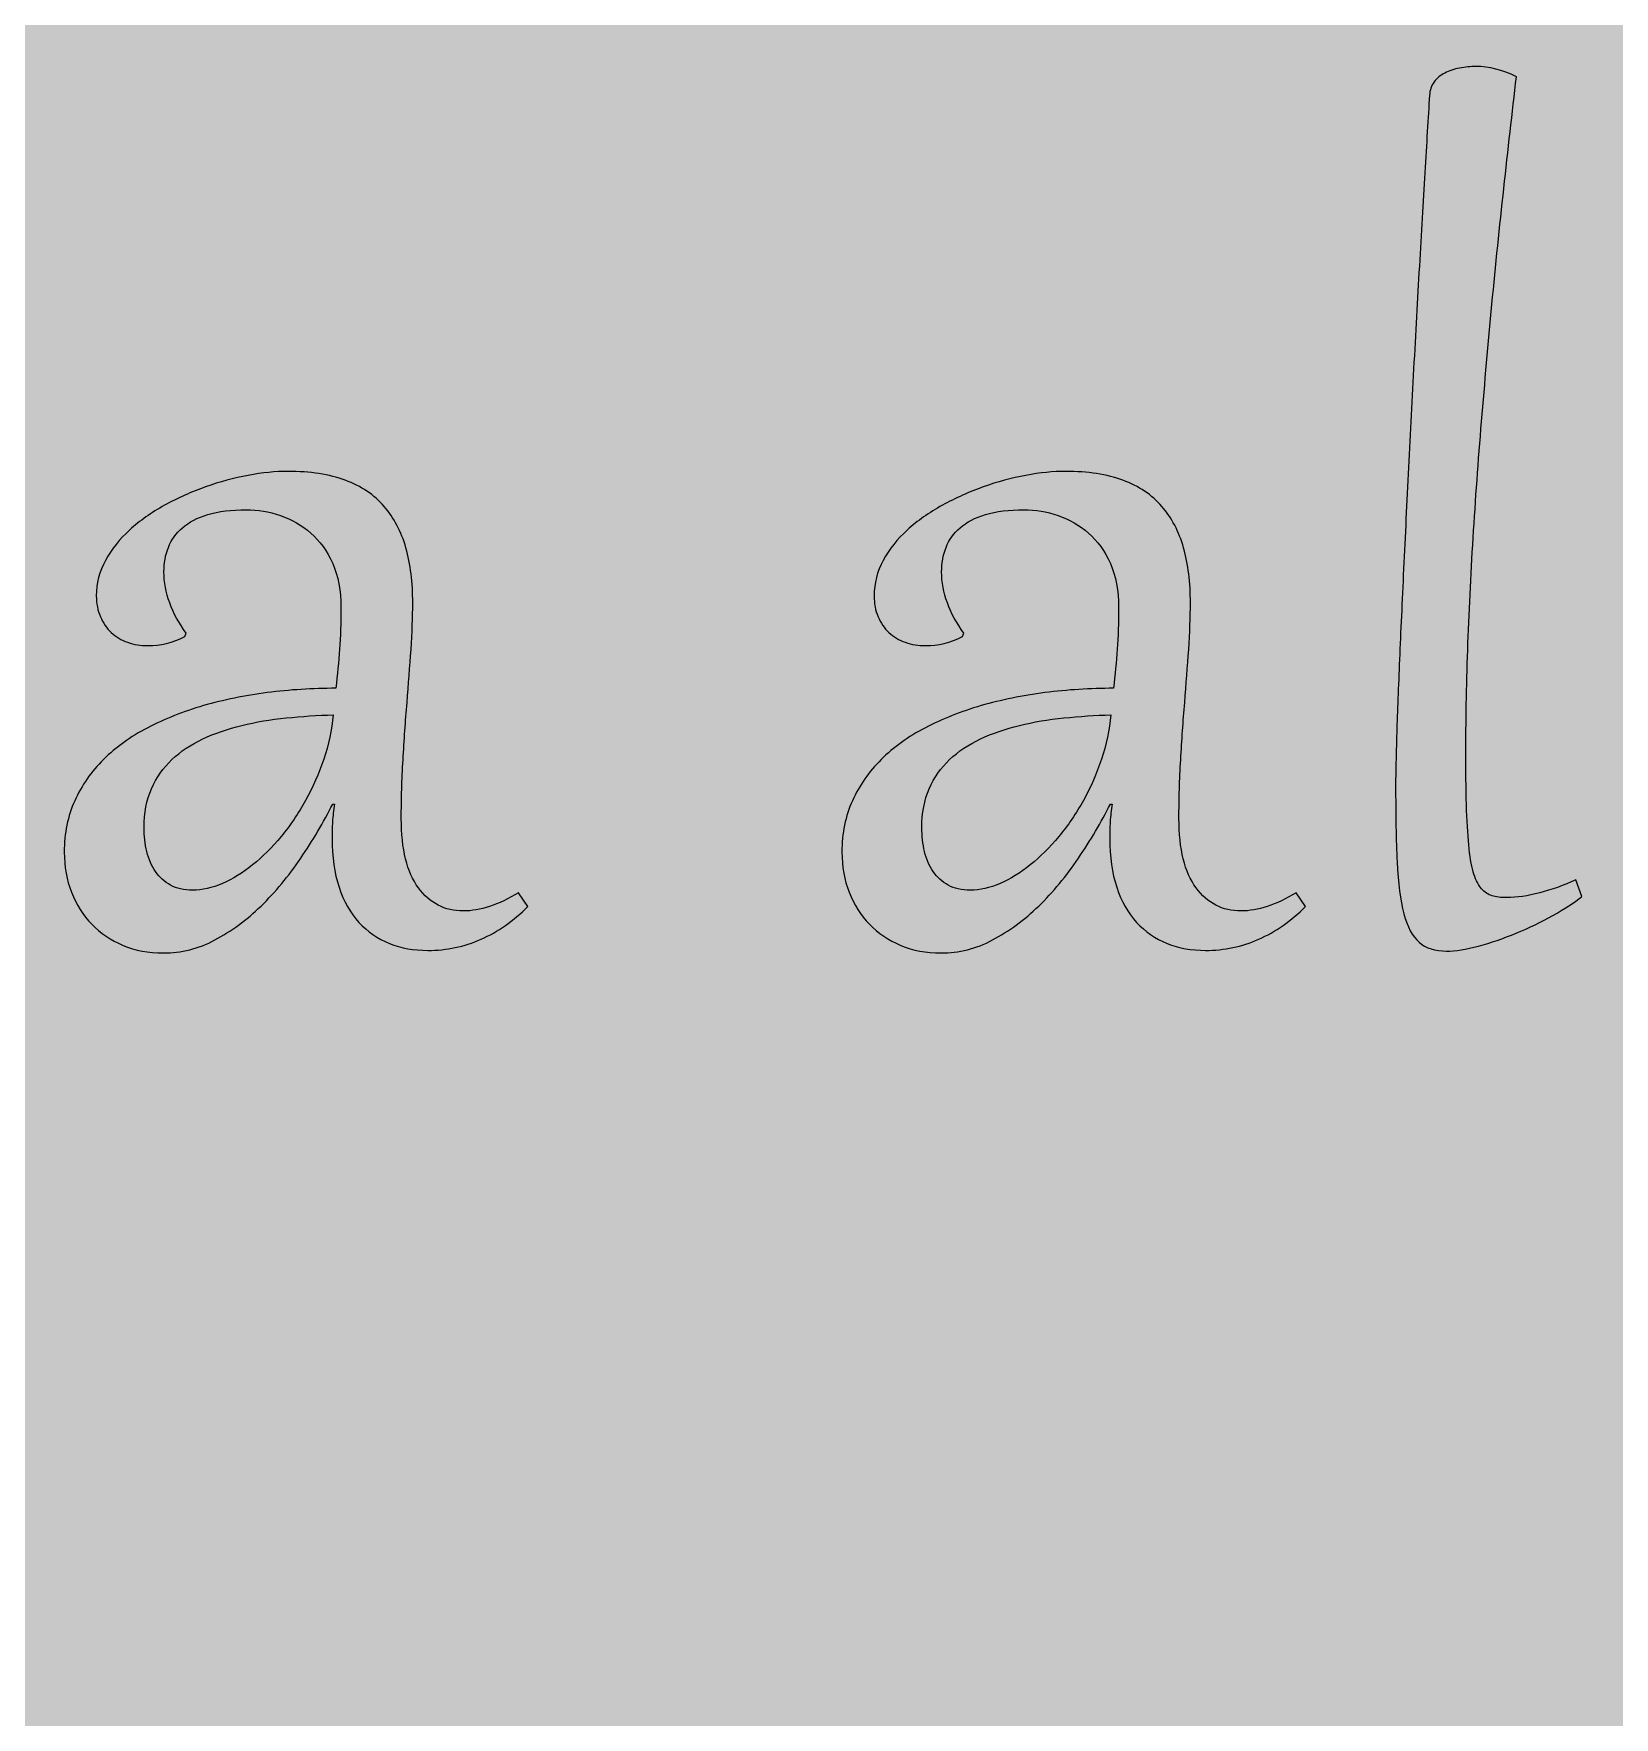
# Model space of a CAD drawing. Extents: x -4214 to -1795, y -2227 to -856.
# Drawn here: x -3294.2 to -3194.9, y -1884.3 to -1778.5 of the extents above; entities that cross this region are included whole.
import ezdxf

# ---------------------------------------------------------------- set-up
doc = ezdxf.new("R2010")
doc.units = 0
doc.header["$MEASUREMENT"] = 0
doc.layers.add('Layer 1', color=7, linetype='Continuous')

# ---------------------------------------------------------------- blocks, each defined once
blk = doc.blocks.new('block 14')
at = {"layer": 'Layer 1', "true_color": 0x2a3f49}
h = blk.add_hatch(color=149, dxfattribs=at)
h.dxf.hatch_style = 2
edge = h.paths.add_edge_path()
edge.add_spline(control_points=[(-3201.01, -1781.2), (-3201.28, -1783.48), (-3201.54, -1785.82), (-3201.8, -1788.22), (-3202.07, -1790.62), (-3202.31, -1793.04), (-3202.55, -1795.49), (-3202.78, -1797.94), (-3203, -1800.4), (-3203.2, -1802.87), (-3203.41, -1805.34), (-3203.58, -1807.78), (-3203.73, -1810.17), (-3203.88, -1812.57), (-3203.99, -1814.92), (-3204.07, -1817.23), (-3204.15, -1819.54), (-3204.19, -1821.75), (-3204.19, -1823.88), (-3204.19, -1825.2), (-3204.17, -1826.35), (-3204.14, -1827.3), (-3204.11, -1828.25), (-3204.05, -1829.06), (-3203.98, -1829.72), (-3203.91, -1830.38), (-3203.81, -1830.9), (-3203.68, -1831.31), (-3203.55, -1831.71), (-3203.39, -1832.02), (-3203.2, -1832.23), (-3203.01, -1832.45), (-3202.79, -1832.59), (-3202.54, -1832.67), (-3202.29, -1832.74), (-3201.98, -1832.78), (-3201.63, -1832.78), (-3200.99, -1832.78), (-3200.29, -1832.68), (-3199.55, -1832.48), (-3198.8, -1832.29), (-3198.05, -1832.02), (-3197.28, -1831.67), (-3197.28, -1831.67), (-3196.9, -1832.72), (-3196.9, -1832.72), (-3197.38, -1833.1), (-3197.99, -1833.5), (-3198.72, -1833.9), (-3199.45, -1834.31), (-3200.22, -1834.68), (-3201.03, -1835.01), (-3201.83, -1835.35), (-3202.62, -1835.62), (-3203.4, -1835.83), (-3204.17, -1836.04), (-3204.84, -1836.14), (-3205.4, -1836.14), (-3206.13, -1836.14), (-3206.7, -1835.96), (-3207.12, -1835.59), (-3207.54, -1835.22), (-3207.87, -1834.61), (-3208.09, -1833.79), (-3208.31, -1832.95), (-3208.45, -1831.87), (-3208.51, -1830.53), (-3208.57, -1829.2), (-3208.6, -1827.57), (-3208.6, -1825.65), (-3208.6, -1824.95), (-3208.58, -1823.96), (-3208.54, -1822.66), (-3208.5, -1821.36), (-3208.44, -1819.85), (-3208.37, -1818.14), (-3208.3, -1816.42), (-3208.21, -1814.54), (-3208.12, -1812.5), (-3208.02, -1810.46), (-3207.92, -1808.35), (-3207.81, -1806.16), (-3207.71, -1803.98), (-3207.59, -1801.78), (-3207.47, -1799.56), (-3207.35, -1797.34), (-3207.23, -1795.19), (-3207.11, -1793.11), (-3206.99, -1791.04), (-3206.88, -1789.08), (-3206.77, -1787.24), (-3206.66, -1785.4), (-3206.56, -1783.78), (-3206.47, -1782.37), (-3206.45, -1782.05), (-3206.36, -1781.77), (-3206.18, -1781.53), (-3206.01, -1781.3), (-3205.78, -1781.11), (-3205.51, -1780.97), (-3205.23, -1780.83), (-3204.93, -1780.72), (-3204.58, -1780.66), (-3204.24, -1780.59), (-3203.9, -1780.56), (-3203.55, -1780.56), (-3202.74, -1780.56), (-3201.9, -1780.77), (-3201.01, -1781.2)], knot_values=[0, 0, 0, 0, 1, 1, 1, 2, 2, 2, 3, 3, 3, 4, 4, 4, 5, 5, 5, 6, 6, 6, 7, 7, 7, 8, 8, 8, 9, 9, 9, 10, 10, 10, 11, 11, 11, 12, 12, 12, 13, 13, 13, 14, 14, 14, 15, 15, 15, 16, 16, 16, 17, 17, 17, 18, 18, 18, 19, 19, 19, 20, 20, 20, 21, 21, 21, 22, 22, 22, 23, 23, 23, 24, 24, 24, 25, 25, 25, 26, 26, 26, 27, 27, 27, 28, 28, 28, 29, 29, 29, 30, 30, 30, 31, 31, 31, 32, 32, 32, 33, 33, 33, 34, 34, 34, 35, 35, 35, 36, 36, 36, 36], degree=3, periodic=1)
h = blk.add_hatch(color=149, dxfattribs=at)
h.dxf.hatch_style = 2
edge = h.paths.add_edge_path()
edge.add_spline(control_points=[(-3274.85, -1814.55), (-3274.85, -1813.49), (-3275.03, -1812.57), (-3275.37, -1811.79), (-3275.72, -1811.01), (-3276.18, -1810.38), (-3276.74, -1809.88), (-3277.31, -1809.38), (-3277.94, -1809.02), (-3278.65, -1808.77), (-3279.37, -1808.53), (-3280.08, -1808.41), (-3280.79, -1808.41), (-3281.74, -1808.41), (-3282.55, -1808.51), (-3283.21, -1808.71), (-3283.86, -1808.91), (-3284.4, -1809.19), (-3284.81, -1809.54), (-3285.22, -1809.89), (-3285.51, -1810.3), (-3285.69, -1810.78), (-3285.88, -1811.25), (-3285.97, -1811.77), (-3285.97, -1812.32), (-3285.97, -1812.96), (-3285.85, -1813.61), (-3285.61, -1814.26), (-3285.38, -1814.91), (-3285.03, -1815.54), (-3284.58, -1816.16), (-3284.58, -1816.16), (-3284.66, -1816.38), (-3284.66, -1816.38), (-3285.42, -1816.76), (-3286.19, -1816.95), (-3286.97, -1816.95), (-3287.43, -1816.95), (-3287.86, -1816.88), (-3288.25, -1816.74), (-3288.65, -1816.6), (-3288.99, -1816.39), (-3289.28, -1816.12), (-3289.57, -1815.86), (-3289.8, -1815.52), (-3289.96, -1815.13), (-3290.13, -1814.74), (-3290.22, -1814.31), (-3290.22, -1813.83), (-3290.22, -1813.03), (-3290.02, -1812.29), (-3289.64, -1811.59), (-3289.26, -1810.89), (-3288.75, -1810.25), (-3288.12, -1809.68), (-3287.49, -1809.1), (-3286.76, -1808.59), (-3285.93, -1808.13), (-3285.09, -1807.67), (-3284.24, -1807.29), (-3283.35, -1806.97), (-3282.46, -1806.66), (-3281.57, -1806.41), (-3280.68, -1806.25), (-3279.79, -1806.08), (-3278.96, -1806), (-3278.19, -1806), (-3276.78, -1806), (-3275.58, -1806.18), (-3274.58, -1806.56), (-3273.58, -1806.93), (-3272.76, -1807.48), (-3272.14, -1808.2), (-3271.52, -1808.92), (-3271.06, -1809.78), (-3270.77, -1810.81), (-3270.48, -1811.83), (-3270.34, -1812.98), (-3270.34, -1814.27), (-3270.34, -1815.15), (-3270.38, -1816.13), (-3270.45, -1817.19), (-3270.52, -1818.25), (-3270.61, -1819.36), (-3270.7, -1820.53), (-3270.8, -1821.68), (-3270.88, -1822.89), (-3270.95, -1824.12), (-3271.03, -1825.35), (-3271.06, -1826.58), (-3271.06, -1827.81), (-3271.06, -1829.74), (-3270.7, -1831.19), (-3269.99, -1832.16), (-3269.27, -1833.14), (-3268.33, -1833.62), (-3267.16, -1833.62), (-3266.12, -1833.62), (-3264.97, -1833.24), (-3263.69, -1832.47), (-3263.69, -1832.47), (-3263.11, -1833.34), (-3263.11, -1833.34), (-3264.01, -1834.24), (-3264.99, -1834.93), (-3266.05, -1835.4), (-3267.11, -1835.86), (-3268.22, -1836.1), (-3269.39, -1836.1), (-3270.27, -1836.1), (-3271.07, -1835.95), (-3271.81, -1835.66), (-3272.55, -1835.36), (-3273.18, -1834.92), (-3273.72, -1834.34), (-3274.26, -1833.75), (-3274.67, -1833.02), (-3274.97, -1832.13), (-3275.27, -1831.25), (-3275.41, -1830.22), (-3275.41, -1829.05), (-3275.41, -1828.7), (-3275.4, -1828.35), (-3275.38, -1828.01), (-3275.36, -1827.66), (-3275.32, -1827.29), (-3275.25, -1826.9), (-3275.25, -1826.9), (-3275.37, -1826.9), (-3275.37, -1826.9), (-3275.95, -1828.05), (-3276.62, -1829.19), (-3277.38, -1830.31), (-3278.14, -1831.43), (-3278.97, -1832.43), (-3279.87, -1833.31), (-3280.78, -1834.19), (-3281.75, -1834.9), (-3282.77, -1835.44), (-3283.8, -1835.99), (-3284.88, -1836.26), (-3286.01, -1836.26), (-3286.93, -1836.26), (-3287.78, -1836.1), (-3288.54, -1835.78), (-3289.31, -1835.45), (-3289.96, -1835.01), (-3290.51, -1834.45), (-3291.05, -1833.89), (-3291.47, -1833.22), (-3291.78, -1832.44), (-3292.08, -1831.68), (-3292.23, -1830.83), (-3292.23, -1829.92), (-3292.23, -1828.74), (-3292.01, -1827.66), (-3291.57, -1826.69), (-3291.14, -1825.73), (-3290.54, -1824.86), (-3289.76, -1824.1), (-3288.99, -1823.33), (-3288.07, -1822.67), (-3286.99, -1822.11), (-3285.92, -1821.56), (-3284.75, -1821.09), (-3283.49, -1820.72), (-3282.23, -1820.36), (-3280.89, -1820.08), (-3279.48, -1819.9), (-3278.07, -1819.72), (-3276.64, -1819.63), (-3275.17, -1819.63), (-3275.08, -1818.78), (-3275, -1817.96), (-3274.94, -1817.17), (-3274.88, -1816.38), (-3274.85, -1815.51), (-3274.85, -1814.55)], knot_values=[0, 0, 0, 0, 1, 1, 1, 2, 2, 2, 3, 3, 3, 4, 4, 4, 5, 5, 5, 6, 6, 6, 7, 7, 7, 8, 8, 8, 9, 9, 9, 10, 10, 10, 11, 11, 11, 12, 12, 12, 13, 13, 13, 14, 14, 14, 15, 15, 15, 16, 16, 16, 17, 17, 17, 18, 18, 18, 19, 19, 19, 20, 20, 20, 21, 21, 21, 22, 22, 22, 23, 23, 23, 24, 24, 24, 25, 25, 25, 26, 26, 26, 27, 27, 27, 28, 28, 28, 29, 29, 29, 30, 30, 30, 31, 31, 31, 32, 32, 32, 33, 33, 33, 34, 34, 34, 35, 35, 35, 36, 36, 36, 37, 37, 37, 38, 38, 38, 39, 39, 39, 40, 40, 40, 41, 41, 41, 42, 42, 42, 43, 43, 43, 44, 44, 44, 45, 45, 45, 46, 46, 46, 47, 47, 47, 48, 48, 48, 49, 49, 49, 50, 50, 50, 51, 51, 51, 52, 52, 52, 53, 53, 53, 54, 54, 54, 55, 55, 55, 56, 56, 56, 57, 57, 57, 58, 58, 58, 59, 59, 59, 59], degree=3, periodic=1)
edge = h.paths.add_edge_path()
edge.add_spline(control_points=[(-3287.22, -1828.39), (-3287.22, -1828.91), (-3287.16, -1829.41), (-3287.04, -1829.89), (-3286.93, -1830.37), (-3286.75, -1830.79), (-3286.5, -1831.15), (-3286.25, -1831.51), (-3285.94, -1831.79), (-3285.55, -1832), (-3285.17, -1832.21), (-3284.71, -1832.32), (-3284.17, -1832.32), (-3283.57, -1832.32), (-3282.95, -1832.17), (-3282.3, -1831.89), (-3281.66, -1831.61), (-3281.02, -1831.22), (-3280.4, -1830.72), (-3279.77, -1830.23), (-3279.18, -1829.63), (-3278.61, -1828.94), (-3278.04, -1828.25), (-3277.52, -1827.49), (-3277.07, -1826.67), (-3276.61, -1825.85), (-3276.23, -1824.99), (-3275.93, -1824.09), (-3275.62, -1823.18), (-3275.43, -1822.25), (-3275.33, -1821.3), (-3276.33, -1821.32), (-3277.31, -1821.39), (-3278.29, -1821.49), (-3279.27, -1821.59), (-3280.2, -1821.75), (-3281.08, -1821.96), (-3281.96, -1822.18), (-3282.78, -1822.46), (-3283.53, -1822.81), (-3284.28, -1823.16), (-3284.93, -1823.59), (-3285.47, -1824.11), (-3286.02, -1824.63), (-3286.44, -1825.24), (-3286.75, -1825.94), (-3287.06, -1826.64), (-3287.22, -1827.46), (-3287.22, -1828.39)], knot_values=[0, 0, 0, 0, 1, 1, 1, 2, 2, 2, 3, 3, 3, 4, 4, 4, 5, 5, 5, 6, 6, 6, 7, 7, 7, 8, 8, 8, 9, 9, 9, 10, 10, 10, 11, 11, 11, 12, 12, 12, 13, 13, 13, 14, 14, 14, 15, 15, 15, 16, 16, 16, 16], degree=3, periodic=1)
h = blk.add_hatch(color=149, dxfattribs=at)
h.dxf.hatch_style = 2
edge = h.paths.add_edge_path()
edge.add_spline(control_points=[(-3226, -1814.55), (-3226, -1813.49), (-3226.17, -1812.57), (-3226.52, -1811.79), (-3226.87, -1811.01), (-3227.33, -1810.38), (-3227.89, -1809.88), (-3228.46, -1809.38), (-3229.09, -1809.02), (-3229.8, -1808.77), (-3230.52, -1808.53), (-3231.23, -1808.41), (-3231.94, -1808.41), (-3232.89, -1808.41), (-3233.7, -1808.51), (-3234.36, -1808.71), (-3235.01, -1808.91), (-3235.55, -1809.19), (-3235.96, -1809.54), (-3236.37, -1809.89), (-3236.66, -1810.3), (-3236.84, -1810.78), (-3237.03, -1811.25), (-3237.12, -1811.77), (-3237.12, -1812.32), (-3237.12, -1812.96), (-3237, -1813.61), (-3236.76, -1814.26), (-3236.53, -1814.91), (-3236.18, -1815.54), (-3235.73, -1816.16), (-3235.73, -1816.16), (-3235.81, -1816.38), (-3235.81, -1816.38), (-3236.57, -1816.76), (-3237.34, -1816.95), (-3238.12, -1816.95), (-3238.58, -1816.95), (-3239, -1816.88), (-3239.4, -1816.74), (-3239.8, -1816.6), (-3240.14, -1816.39), (-3240.43, -1816.12), (-3240.72, -1815.86), (-3240.95, -1815.52), (-3241.11, -1815.13), (-3241.28, -1814.74), (-3241.36, -1814.31), (-3241.36, -1813.83), (-3241.36, -1813.03), (-3241.17, -1812.29), (-3240.79, -1811.59), (-3240.41, -1810.89), (-3239.9, -1810.25), (-3239.27, -1809.68), (-3238.64, -1809.1), (-3237.91, -1808.59), (-3237.07, -1808.13), (-3236.24, -1807.67), (-3235.38, -1807.29), (-3234.5, -1806.97), (-3233.61, -1806.66), (-3232.72, -1806.41), (-3231.83, -1806.25), (-3230.94, -1806.08), (-3230.11, -1806), (-3229.34, -1806), (-3227.93, -1806), (-3226.73, -1806.18), (-3225.73, -1806.56), (-3224.73, -1806.93), (-3223.91, -1807.48), (-3223.29, -1808.2), (-3222.66, -1808.92), (-3222.21, -1809.78), (-3221.92, -1810.81), (-3221.63, -1811.83), (-3221.49, -1812.98), (-3221.49, -1814.27), (-3221.49, -1815.15), (-3221.53, -1816.13), (-3221.6, -1817.19), (-3221.67, -1818.25), (-3221.76, -1819.36), (-3221.85, -1820.53), (-3221.95, -1821.68), (-3222.03, -1822.89), (-3222.1, -1824.12), (-3222.18, -1825.35), (-3222.21, -1826.58), (-3222.21, -1827.81), (-3222.21, -1829.74), (-3221.85, -1831.19), (-3221.14, -1832.16), (-3220.42, -1833.14), (-3219.48, -1833.62), (-3218.31, -1833.62), (-3217.27, -1833.62), (-3216.12, -1833.24), (-3214.84, -1832.47), (-3214.84, -1832.47), (-3214.26, -1833.34), (-3214.26, -1833.34), (-3215.16, -1834.24), (-3216.14, -1834.93), (-3217.2, -1835.4), (-3218.26, -1835.86), (-3219.37, -1836.1), (-3220.54, -1836.1), (-3221.42, -1836.1), (-3222.22, -1835.95), (-3222.96, -1835.66), (-3223.7, -1835.36), (-3224.33, -1834.92), (-3224.87, -1834.34), (-3225.41, -1833.75), (-3225.82, -1833.02), (-3226.12, -1832.13), (-3226.42, -1831.25), (-3226.56, -1830.22), (-3226.56, -1829.05), (-3226.56, -1828.7), (-3226.55, -1828.35), (-3226.53, -1828.01), (-3226.51, -1827.66), (-3226.47, -1827.29), (-3226.4, -1826.9), (-3226.4, -1826.9), (-3226.52, -1826.9), (-3226.52, -1826.9), (-3227.1, -1828.05), (-3227.77, -1829.19), (-3228.53, -1830.31), (-3229.28, -1831.43), (-3230.12, -1832.43), (-3231.02, -1833.31), (-3231.93, -1834.19), (-3232.9, -1834.9), (-3233.92, -1835.44), (-3234.95, -1835.99), (-3236.03, -1836.26), (-3237.16, -1836.26), (-3238.08, -1836.26), (-3238.93, -1836.1), (-3239.69, -1835.78), (-3240.46, -1835.45), (-3241.11, -1835.01), (-3241.66, -1834.45), (-3242.2, -1833.89), (-3242.62, -1833.22), (-3242.93, -1832.44), (-3243.23, -1831.68), (-3243.38, -1830.83), (-3243.38, -1829.92), (-3243.38, -1828.74), (-3243.16, -1827.66), (-3242.72, -1826.69), (-3242.29, -1825.73), (-3241.68, -1824.86), (-3240.91, -1824.1), (-3240.14, -1823.33), (-3239.22, -1822.67), (-3238.14, -1822.11), (-3237.07, -1821.56), (-3235.9, -1821.09), (-3234.64, -1820.72), (-3233.38, -1820.36), (-3232.04, -1820.08), (-3230.63, -1819.9), (-3229.22, -1819.72), (-3227.78, -1819.63), (-3226.32, -1819.63), (-3226.23, -1818.78), (-3226.15, -1817.96), (-3226.09, -1817.17), (-3226.03, -1816.38), (-3226, -1815.51), (-3226, -1814.55)], knot_values=[0, 0, 0, 0, 1, 1, 1, 2, 2, 2, 3, 3, 3, 4, 4, 4, 5, 5, 5, 6, 6, 6, 7, 7, 7, 8, 8, 8, 9, 9, 9, 10, 10, 10, 11, 11, 11, 12, 12, 12, 13, 13, 13, 14, 14, 14, 15, 15, 15, 16, 16, 16, 17, 17, 17, 18, 18, 18, 19, 19, 19, 20, 20, 20, 21, 21, 21, 22, 22, 22, 23, 23, 23, 24, 24, 24, 25, 25, 25, 26, 26, 26, 27, 27, 27, 28, 28, 28, 29, 29, 29, 30, 30, 30, 31, 31, 31, 32, 32, 32, 33, 33, 33, 34, 34, 34, 35, 35, 35, 36, 36, 36, 37, 37, 37, 38, 38, 38, 39, 39, 39, 40, 40, 40, 41, 41, 41, 42, 42, 42, 43, 43, 43, 44, 44, 44, 45, 45, 45, 46, 46, 46, 47, 47, 47, 48, 48, 48, 49, 49, 49, 50, 50, 50, 51, 51, 51, 52, 52, 52, 53, 53, 53, 54, 54, 54, 55, 55, 55, 56, 56, 56, 57, 57, 57, 58, 58, 58, 59, 59, 59, 59], degree=3, periodic=1)
edge = h.paths.add_edge_path()
edge.add_spline(control_points=[(-3238.36, -1828.39), (-3238.36, -1828.91), (-3238.31, -1829.41), (-3238.19, -1829.89), (-3238.08, -1830.37), (-3237.9, -1830.79), (-3237.65, -1831.15), (-3237.4, -1831.51), (-3237.08, -1831.79), (-3236.7, -1832), (-3236.32, -1832.21), (-3235.86, -1832.32), (-3235.32, -1832.32), (-3234.72, -1832.32), (-3234.09, -1832.17), (-3233.45, -1831.89), (-3232.81, -1831.61), (-3232.17, -1831.22), (-3231.55, -1830.72), (-3230.92, -1830.23), (-3230.33, -1829.63), (-3229.76, -1828.94), (-3229.18, -1828.25), (-3228.67, -1827.49), (-3228.21, -1826.67), (-3227.76, -1825.85), (-3227.38, -1824.99), (-3227.08, -1824.09), (-3226.77, -1823.18), (-3226.58, -1822.25), (-3226.48, -1821.3), (-3227.47, -1821.32), (-3228.46, -1821.39), (-3229.44, -1821.49), (-3230.42, -1821.59), (-3231.35, -1821.75), (-3232.23, -1821.96), (-3233.11, -1822.18), (-3233.93, -1822.46), (-3234.68, -1822.81), (-3235.43, -1823.16), (-3236.08, -1823.59), (-3236.62, -1824.11), (-3237.17, -1824.63), (-3237.59, -1825.24), (-3237.9, -1825.94), (-3238.21, -1826.64), (-3238.36, -1827.46), (-3238.36, -1828.39)], knot_values=[0, 0, 0, 0, 1, 1, 1, 2, 2, 2, 3, 3, 3, 4, 4, 4, 5, 5, 5, 6, 6, 6, 7, 7, 7, 8, 8, 8, 9, 9, 9, 10, 10, 10, 11, 11, 11, 12, 12, 12, 13, 13, 13, 14, 14, 14, 15, 15, 15, 16, 16, 16, 16], degree=3, periodic=1)
at = {"layer": 'Layer 1', "lineweight": 0}
for points, knots in [([(-3201.01, -1781.2), (-3201.28, -1783.48), (-3201.54, -1785.82), (-3201.8, -1788.22), (-3202.07, -1790.62), (-3202.31, -1793.04), (-3202.55, -1795.49), (-3202.78, -1797.94), (-3203, -1800.4), (-3203.2, -1802.87), (-3203.41, -1805.34), (-3203.58, -1807.78), (-3203.73, -1810.17), (-3203.88, -1812.57), (-3203.99, -1814.92), (-3204.07, -1817.23), (-3204.15, -1819.54), (-3204.19, -1821.75), (-3204.19, -1823.88), (-3204.19, -1825.2), (-3204.17, -1826.35), (-3204.14, -1827.3), (-3204.11, -1828.25), (-3204.05, -1829.06), (-3203.98, -1829.72), (-3203.91, -1830.38), (-3203.81, -1830.9), (-3203.68, -1831.31), (-3203.55, -1831.71), (-3203.39, -1832.02), (-3203.2, -1832.23), (-3203.01, -1832.45), (-3202.79, -1832.59), (-3202.54, -1832.67), (-3202.29, -1832.74), (-3201.98, -1832.78), (-3201.63, -1832.78), (-3200.99, -1832.78), (-3200.29, -1832.68), (-3199.55, -1832.48), (-3198.8, -1832.29), (-3198.05, -1832.02), (-3197.28, -1831.67), (-3197.28, -1831.67), (-3196.9, -1832.72), (-3196.9, -1832.72), (-3197.38, -1833.1), (-3197.99, -1833.5), (-3198.72, -1833.9), (-3199.45, -1834.31), (-3200.22, -1834.68), (-3201.03, -1835.01), (-3201.83, -1835.35), (-3202.62, -1835.62), (-3203.4, -1835.83), (-3204.17, -1836.04), (-3204.84, -1836.14), (-3205.4, -1836.14), (-3206.13, -1836.14), (-3206.7, -1835.96), (-3207.12, -1835.59), (-3207.54, -1835.22), (-3207.87, -1834.61), (-3208.09, -1833.79), (-3208.31, -1832.95), (-3208.45, -1831.87), (-3208.51, -1830.53), (-3208.57, -1829.2), (-3208.6, -1827.57), (-3208.6, -1825.65), (-3208.6, -1824.95), (-3208.58, -1823.96), (-3208.54, -1822.66), (-3208.5, -1821.36), (-3208.44, -1819.85), (-3208.37, -1818.14), (-3208.3, -1816.42), (-3208.21, -1814.54), (-3208.12, -1812.5), (-3208.02, -1810.46), (-3207.92, -1808.35), (-3207.81, -1806.16), (-3207.71, -1803.98), (-3207.59, -1801.78), (-3207.47, -1799.56), (-3207.35, -1797.34), (-3207.23, -1795.19), (-3207.11, -1793.11), (-3206.99, -1791.04), (-3206.88, -1789.08), (-3206.77, -1787.24), (-3206.66, -1785.4), (-3206.56, -1783.78), (-3206.47, -1782.37), (-3206.45, -1782.05), (-3206.36, -1781.77), (-3206.18, -1781.53), (-3206.01, -1781.3), (-3205.78, -1781.11), (-3205.51, -1780.97), (-3205.23, -1780.83), (-3204.93, -1780.72), (-3204.58, -1780.66), (-3204.24, -1780.59), (-3203.9, -1780.56), (-3203.55, -1780.56), (-3202.74, -1780.56), (-3201.9, -1780.77), (-3201.01, -1781.2)], [0, 0, 0, 0, 1, 1, 1, 2, 2, 2, 3, 3, 3, 4, 4, 4, 5, 5, 5, 6, 6, 6, 7, 7, 7, 8, 8, 8, 9, 9, 9, 10, 10, 10, 11, 11, 11, 12, 12, 12, 13, 13, 13, 14, 14, 14, 15, 15, 15, 16, 16, 16, 17, 17, 17, 18, 18, 18, 19, 19, 19, 20, 20, 20, 21, 21, 21, 22, 22, 22, 23, 23, 23, 24, 24, 24, 25, 25, 25, 26, 26, 26, 27, 27, 27, 28, 28, 28, 29, 29, 29, 30, 30, 30, 31, 31, 31, 32, 32, 32, 33, 33, 33, 34, 34, 34, 35, 35, 35, 36, 36, 36, 36]), ([(-3274.85, -1814.55), (-3274.85, -1813.49), (-3275.03, -1812.57), (-3275.37, -1811.79), (-3275.72, -1811.01), (-3276.18, -1810.38), (-3276.74, -1809.88), (-3277.31, -1809.38), (-3277.94, -1809.02), (-3278.65, -1808.77), (-3279.37, -1808.53), (-3280.08, -1808.41), (-3280.79, -1808.41), (-3281.74, -1808.41), (-3282.55, -1808.51), (-3283.21, -1808.71), (-3283.86, -1808.91), (-3284.4, -1809.19), (-3284.81, -1809.54), (-3285.22, -1809.89), (-3285.51, -1810.3), (-3285.69, -1810.78), (-3285.88, -1811.25), (-3285.97, -1811.77), (-3285.97, -1812.32), (-3285.97, -1812.96), (-3285.85, -1813.61), (-3285.61, -1814.26), (-3285.38, -1814.91), (-3285.03, -1815.54), (-3284.58, -1816.16), (-3284.58, -1816.16), (-3284.66, -1816.38), (-3284.66, -1816.38), (-3285.42, -1816.76), (-3286.19, -1816.95), (-3286.97, -1816.95), (-3287.43, -1816.95), (-3287.86, -1816.88), (-3288.25, -1816.74), (-3288.65, -1816.6), (-3288.99, -1816.39), (-3289.28, -1816.12), (-3289.57, -1815.86), (-3289.8, -1815.52), (-3289.96, -1815.13), (-3290.13, -1814.74), (-3290.22, -1814.31), (-3290.22, -1813.83), (-3290.22, -1813.03), (-3290.02, -1812.29), (-3289.64, -1811.59), (-3289.26, -1810.89), (-3288.75, -1810.25), (-3288.12, -1809.68), (-3287.49, -1809.1), (-3286.76, -1808.59), (-3285.93, -1808.13), (-3285.09, -1807.67), (-3284.24, -1807.29), (-3283.35, -1806.97), (-3282.46, -1806.66), (-3281.57, -1806.41), (-3280.68, -1806.25), (-3279.79, -1806.08), (-3278.96, -1806), (-3278.19, -1806), (-3276.78, -1806), (-3275.58, -1806.18), (-3274.58, -1806.56), (-3273.58, -1806.93), (-3272.76, -1807.48), (-3272.14, -1808.2), (-3271.52, -1808.92), (-3271.06, -1809.78), (-3270.77, -1810.81), (-3270.48, -1811.83), (-3270.34, -1812.98), (-3270.34, -1814.27), (-3270.34, -1815.15), (-3270.38, -1816.13), (-3270.45, -1817.19), (-3270.52, -1818.25), (-3270.61, -1819.36), (-3270.7, -1820.53), (-3270.8, -1821.68), (-3270.88, -1822.89), (-3270.95, -1824.12), (-3271.03, -1825.35), (-3271.06, -1826.58), (-3271.06, -1827.81), (-3271.06, -1829.74), (-3270.7, -1831.19), (-3269.99, -1832.16), (-3269.27, -1833.14), (-3268.33, -1833.62), (-3267.16, -1833.62), (-3266.12, -1833.62), (-3264.97, -1833.24), (-3263.69, -1832.47), (-3263.69, -1832.47), (-3263.11, -1833.34), (-3263.11, -1833.34), (-3264.01, -1834.24), (-3264.99, -1834.93), (-3266.05, -1835.4), (-3267.11, -1835.86), (-3268.22, -1836.1), (-3269.39, -1836.1), (-3270.27, -1836.1), (-3271.07, -1835.95), (-3271.81, -1835.66), (-3272.55, -1835.36), (-3273.18, -1834.92), (-3273.72, -1834.34), (-3274.26, -1833.75), (-3274.67, -1833.02), (-3274.97, -1832.13), (-3275.27, -1831.25), (-3275.41, -1830.22), (-3275.41, -1829.05), (-3275.41, -1828.7), (-3275.4, -1828.35), (-3275.38, -1828.01), (-3275.36, -1827.66), (-3275.32, -1827.29), (-3275.25, -1826.9), (-3275.25, -1826.9), (-3275.37, -1826.9), (-3275.37, -1826.9), (-3275.95, -1828.05), (-3276.62, -1829.19), (-3277.38, -1830.31), (-3278.14, -1831.43), (-3278.97, -1832.43), (-3279.87, -1833.31), (-3280.78, -1834.19), (-3281.75, -1834.9), (-3282.77, -1835.44), (-3283.8, -1835.99), (-3284.88, -1836.26), (-3286.01, -1836.26), (-3286.93, -1836.26), (-3287.78, -1836.1), (-3288.54, -1835.78), (-3289.31, -1835.45), (-3289.96, -1835.01), (-3290.51, -1834.45), (-3291.05, -1833.89), (-3291.47, -1833.22), (-3291.78, -1832.44), (-3292.08, -1831.68), (-3292.23, -1830.83), (-3292.23, -1829.92), (-3292.23, -1828.74), (-3292.01, -1827.66), (-3291.57, -1826.69), (-3291.14, -1825.73), (-3290.54, -1824.86), (-3289.76, -1824.1), (-3288.99, -1823.33), (-3288.07, -1822.67), (-3286.99, -1822.11), (-3285.92, -1821.56), (-3284.75, -1821.09), (-3283.49, -1820.72), (-3282.23, -1820.36), (-3280.89, -1820.08), (-3279.48, -1819.9), (-3278.07, -1819.72), (-3276.64, -1819.63), (-3275.17, -1819.63), (-3275.08, -1818.78), (-3275, -1817.96), (-3274.94, -1817.17), (-3274.88, -1816.38), (-3274.85, -1815.51), (-3274.85, -1814.55)], [0, 0, 0, 0, 1, 1, 1, 2, 2, 2, 3, 3, 3, 4, 4, 4, 5, 5, 5, 6, 6, 6, 7, 7, 7, 8, 8, 8, 9, 9, 9, 10, 10, 10, 11, 11, 11, 12, 12, 12, 13, 13, 13, 14, 14, 14, 15, 15, 15, 16, 16, 16, 17, 17, 17, 18, 18, 18, 19, 19, 19, 20, 20, 20, 21, 21, 21, 22, 22, 22, 23, 23, 23, 24, 24, 24, 25, 25, 25, 26, 26, 26, 27, 27, 27, 28, 28, 28, 29, 29, 29, 30, 30, 30, 31, 31, 31, 32, 32, 32, 33, 33, 33, 34, 34, 34, 35, 35, 35, 36, 36, 36, 37, 37, 37, 38, 38, 38, 39, 39, 39, 40, 40, 40, 41, 41, 41, 42, 42, 42, 43, 43, 43, 44, 44, 44, 45, 45, 45, 46, 46, 46, 47, 47, 47, 48, 48, 48, 49, 49, 49, 50, 50, 50, 51, 51, 51, 52, 52, 52, 53, 53, 53, 54, 54, 54, 55, 55, 55, 56, 56, 56, 57, 57, 57, 58, 58, 58, 59, 59, 59, 59]), ([(-3226, -1814.55), (-3226, -1813.49), (-3226.17, -1812.57), (-3226.52, -1811.79), (-3226.87, -1811.01), (-3227.33, -1810.38), (-3227.89, -1809.88), (-3228.46, -1809.38), (-3229.09, -1809.02), (-3229.8, -1808.77), (-3230.52, -1808.53), (-3231.23, -1808.41), (-3231.94, -1808.41), (-3232.89, -1808.41), (-3233.7, -1808.51), (-3234.36, -1808.71), (-3235.01, -1808.91), (-3235.55, -1809.19), (-3235.96, -1809.54), (-3236.37, -1809.89), (-3236.66, -1810.3), (-3236.84, -1810.78), (-3237.03, -1811.25), (-3237.12, -1811.77), (-3237.12, -1812.32), (-3237.12, -1812.96), (-3237, -1813.61), (-3236.76, -1814.26), (-3236.53, -1814.91), (-3236.18, -1815.54), (-3235.73, -1816.16), (-3235.73, -1816.16), (-3235.81, -1816.38), (-3235.81, -1816.38), (-3236.57, -1816.76), (-3237.34, -1816.95), (-3238.12, -1816.95), (-3238.58, -1816.95), (-3239, -1816.88), (-3239.4, -1816.74), (-3239.8, -1816.6), (-3240.14, -1816.39), (-3240.43, -1816.12), (-3240.72, -1815.86), (-3240.95, -1815.52), (-3241.11, -1815.13), (-3241.28, -1814.74), (-3241.36, -1814.31), (-3241.36, -1813.83), (-3241.36, -1813.03), (-3241.17, -1812.29), (-3240.79, -1811.59), (-3240.41, -1810.89), (-3239.9, -1810.25), (-3239.27, -1809.68), (-3238.64, -1809.1), (-3237.91, -1808.59), (-3237.07, -1808.13), (-3236.24, -1807.67), (-3235.38, -1807.29), (-3234.5, -1806.97), (-3233.61, -1806.66), (-3232.72, -1806.41), (-3231.83, -1806.25), (-3230.94, -1806.08), (-3230.11, -1806), (-3229.34, -1806), (-3227.93, -1806), (-3226.73, -1806.18), (-3225.73, -1806.56), (-3224.73, -1806.93), (-3223.91, -1807.48), (-3223.29, -1808.2), (-3222.66, -1808.92), (-3222.21, -1809.78), (-3221.92, -1810.81), (-3221.63, -1811.83), (-3221.49, -1812.98), (-3221.49, -1814.27), (-3221.49, -1815.15), (-3221.53, -1816.13), (-3221.6, -1817.19), (-3221.67, -1818.25), (-3221.76, -1819.36), (-3221.85, -1820.53), (-3221.95, -1821.68), (-3222.03, -1822.89), (-3222.1, -1824.12), (-3222.18, -1825.35), (-3222.21, -1826.58), (-3222.21, -1827.81), (-3222.21, -1829.74), (-3221.85, -1831.19), (-3221.14, -1832.16), (-3220.42, -1833.14), (-3219.48, -1833.62), (-3218.31, -1833.62), (-3217.27, -1833.62), (-3216.12, -1833.24), (-3214.84, -1832.47), (-3214.84, -1832.47), (-3214.26, -1833.34), (-3214.26, -1833.34), (-3215.16, -1834.24), (-3216.14, -1834.93), (-3217.2, -1835.4), (-3218.26, -1835.86), (-3219.37, -1836.1), (-3220.54, -1836.1), (-3221.42, -1836.1), (-3222.22, -1835.95), (-3222.96, -1835.66), (-3223.7, -1835.36), (-3224.33, -1834.92), (-3224.87, -1834.34), (-3225.41, -1833.75), (-3225.82, -1833.02), (-3226.12, -1832.13), (-3226.42, -1831.25), (-3226.56, -1830.22), (-3226.56, -1829.05), (-3226.56, -1828.7), (-3226.55, -1828.35), (-3226.53, -1828.01), (-3226.51, -1827.66), (-3226.47, -1827.29), (-3226.4, -1826.9), (-3226.4, -1826.9), (-3226.52, -1826.9), (-3226.52, -1826.9), (-3227.1, -1828.05), (-3227.77, -1829.19), (-3228.53, -1830.31), (-3229.28, -1831.43), (-3230.12, -1832.43), (-3231.02, -1833.31), (-3231.93, -1834.19), (-3232.9, -1834.9), (-3233.92, -1835.44), (-3234.95, -1835.99), (-3236.03, -1836.26), (-3237.16, -1836.26), (-3238.08, -1836.26), (-3238.93, -1836.1), (-3239.69, -1835.78), (-3240.46, -1835.45), (-3241.11, -1835.01), (-3241.66, -1834.45), (-3242.2, -1833.89), (-3242.62, -1833.22), (-3242.93, -1832.44), (-3243.23, -1831.68), (-3243.38, -1830.83), (-3243.38, -1829.92), (-3243.38, -1828.74), (-3243.16, -1827.66), (-3242.72, -1826.69), (-3242.29, -1825.73), (-3241.68, -1824.86), (-3240.91, -1824.1), (-3240.14, -1823.33), (-3239.22, -1822.67), (-3238.14, -1822.11), (-3237.07, -1821.56), (-3235.9, -1821.09), (-3234.64, -1820.72), (-3233.38, -1820.36), (-3232.04, -1820.08), (-3230.63, -1819.9), (-3229.22, -1819.72), (-3227.78, -1819.63), (-3226.32, -1819.63), (-3226.23, -1818.78), (-3226.15, -1817.96), (-3226.09, -1817.17), (-3226.03, -1816.38), (-3226, -1815.51), (-3226, -1814.55)], [0, 0, 0, 0, 1, 1, 1, 2, 2, 2, 3, 3, 3, 4, 4, 4, 5, 5, 5, 6, 6, 6, 7, 7, 7, 8, 8, 8, 9, 9, 9, 10, 10, 10, 11, 11, 11, 12, 12, 12, 13, 13, 13, 14, 14, 14, 15, 15, 15, 16, 16, 16, 17, 17, 17, 18, 18, 18, 19, 19, 19, 20, 20, 20, 21, 21, 21, 22, 22, 22, 23, 23, 23, 24, 24, 24, 25, 25, 25, 26, 26, 26, 27, 27, 27, 28, 28, 28, 29, 29, 29, 30, 30, 30, 31, 31, 31, 32, 32, 32, 33, 33, 33, 34, 34, 34, 35, 35, 35, 36, 36, 36, 37, 37, 37, 38, 38, 38, 39, 39, 39, 40, 40, 40, 41, 41, 41, 42, 42, 42, 43, 43, 43, 44, 44, 44, 45, 45, 45, 46, 46, 46, 47, 47, 47, 48, 48, 48, 49, 49, 49, 50, 50, 50, 51, 51, 51, 52, 52, 52, 53, 53, 53, 54, 54, 54, 55, 55, 55, 56, 56, 56, 57, 57, 57, 58, 58, 58, 59, 59, 59, 59]), ([(-3287.22, -1828.39), (-3287.22, -1828.91), (-3287.16, -1829.41), (-3287.04, -1829.89), (-3286.93, -1830.37), (-3286.75, -1830.79), (-3286.5, -1831.15), (-3286.25, -1831.51), (-3285.94, -1831.79), (-3285.55, -1832), (-3285.17, -1832.21), (-3284.71, -1832.32), (-3284.17, -1832.32), (-3283.57, -1832.32), (-3282.95, -1832.17), (-3282.3, -1831.89), (-3281.66, -1831.61), (-3281.02, -1831.22), (-3280.4, -1830.72), (-3279.77, -1830.23), (-3279.18, -1829.63), (-3278.61, -1828.94), (-3278.04, -1828.25), (-3277.52, -1827.49), (-3277.07, -1826.67), (-3276.61, -1825.85), (-3276.23, -1824.99), (-3275.93, -1824.09), (-3275.62, -1823.18), (-3275.43, -1822.25), (-3275.33, -1821.3), (-3276.33, -1821.32), (-3277.31, -1821.39), (-3278.29, -1821.49), (-3279.27, -1821.59), (-3280.2, -1821.75), (-3281.08, -1821.96), (-3281.96, -1822.18), (-3282.78, -1822.46), (-3283.53, -1822.81), (-3284.28, -1823.16), (-3284.93, -1823.59), (-3285.47, -1824.11), (-3286.02, -1824.63), (-3286.44, -1825.24), (-3286.75, -1825.94), (-3287.06, -1826.64), (-3287.22, -1827.46), (-3287.22, -1828.39)], [0, 0, 0, 0, 1, 1, 1, 2, 2, 2, 3, 3, 3, 4, 4, 4, 5, 5, 5, 6, 6, 6, 7, 7, 7, 8, 8, 8, 9, 9, 9, 10, 10, 10, 11, 11, 11, 12, 12, 12, 13, 13, 13, 14, 14, 14, 15, 15, 15, 16, 16, 16, 16]), ([(-3238.36, -1828.39), (-3238.36, -1828.91), (-3238.31, -1829.41), (-3238.19, -1829.89), (-3238.08, -1830.37), (-3237.9, -1830.79), (-3237.65, -1831.15), (-3237.4, -1831.51), (-3237.08, -1831.79), (-3236.7, -1832), (-3236.32, -1832.21), (-3235.86, -1832.32), (-3235.32, -1832.32), (-3234.72, -1832.32), (-3234.09, -1832.17), (-3233.45, -1831.89), (-3232.81, -1831.61), (-3232.17, -1831.22), (-3231.55, -1830.72), (-3230.92, -1830.23), (-3230.33, -1829.63), (-3229.76, -1828.94), (-3229.18, -1828.25), (-3228.67, -1827.49), (-3228.21, -1826.67), (-3227.76, -1825.85), (-3227.38, -1824.99), (-3227.08, -1824.09), (-3226.77, -1823.18), (-3226.58, -1822.25), (-3226.48, -1821.3), (-3227.47, -1821.32), (-3228.46, -1821.39), (-3229.44, -1821.49), (-3230.42, -1821.59), (-3231.35, -1821.75), (-3232.23, -1821.96), (-3233.11, -1822.18), (-3233.93, -1822.46), (-3234.68, -1822.81), (-3235.43, -1823.16), (-3236.08, -1823.59), (-3236.62, -1824.11), (-3237.17, -1824.63), (-3237.59, -1825.24), (-3237.9, -1825.94), (-3238.21, -1826.64), (-3238.36, -1827.46), (-3238.36, -1828.39)], [0, 0, 0, 0, 1, 1, 1, 2, 2, 2, 3, 3, 3, 4, 4, 4, 5, 5, 5, 6, 6, 6, 7, 7, 7, 8, 8, 8, 9, 9, 9, 10, 10, 10, 11, 11, 11, 12, 12, 12, 13, 13, 13, 14, 14, 14, 15, 15, 15, 16, 16, 16, 16])]:
    blk.add_open_spline(points, degree=3, knots=knots, dxfattribs=at)
blk = doc.blocks.new('block 13')
at = {"layer": 'Layer 1'}
blk.add_blockref('block 14', (0, 0), dxfattribs=at)
blk = doc.blocks.new('block 3')
at = {"layer": 'Layer 1'}
blk.add_blockref('block 13', (0, 0), dxfattribs=at)
blk = doc.blocks.new('block 2')
at = {"layer": 'Layer 1', "true_color": 0xd1f7fe}
h = blk.add_hatch(color=7, dxfattribs=at)
h.dxf.hatch_style = 2
edge = h.paths.add_edge_path()
edge.add_spline(control_points=[(-1794.66, -1541.43), (-1798.65, -1538.41), (-1802.26, -1532.96), (-1802.26, -1532.96), (-1818.61, -1510.46), (-1812.96, -1476.79), (-1816.44, -1444.45), (-1820.97, -1402.43), (-1845.85, -1390.9), (-1845.85, -1390.9), (-1804.05, -1322.51), (-1892.29, -1300.54), (-1892.29, -1235.18), (-1892.29, -1185.07), (-1862.63, -1142.36), (-1862.63, -1091.81), (-1862.63, -1048.7), (-1902.17, -1036.97), (-1902.17, -1036.97), (-1867.4, -1000.37), (-1890.03, -934.19), (-1946.84, -934.19), (-2005.1, -934.19), (-2041.37, -964.4), (-2090.14, -964.4), (-2164.56, -964.4), (-2207.8, -887.5), (-2269.21, -938.66), (-2361.65, -869.93), (-2476.86, -966.12), (-2551.28, -966.12), (-2625.69, -966.12), (-2641.59, -875.56), (-2696.26, -901.1), (-2661.19, -910.16), (-2669.29, -950.94), (-2696.64, -950.94), (-2728.63, -950.94), (-2744.91, -917.99), (-2781.11, -917.99), (-2815.61, -917.99), (-2899.41, -972.27), (-2996.85, -864.27), (-2996.85, -864.27), (-2999.69, -861.05), (-3004.23, -855.72), (-3008.77, -861.05), (-3011.6, -864.27), (-3011.6, -864.27), (-3109.05, -972.27), (-3192.84, -917.99), (-3227.35, -917.99), (-3263.55, -917.99), (-3279.83, -950.94), (-3311.82, -950.94), (-3339.17, -950.94), (-3347.26, -910.16), (-3312.19, -901.1), (-3366.87, -875.56), (-3382.76, -966.12), (-3457.18, -966.12), (-3531.59, -966.12), (-3646.8, -869.93), (-3739.25, -938.66), (-3800.66, -887.5), (-3843.9, -964.4), (-3918.32, -964.4), (-3967.09, -964.4), (-4003.36, -934.19), (-4061.61, -934.19), (-4118.43, -934.19), (-4141.05, -1000.37), (-4106.29, -1036.97), (-4106.29, -1036.97), (-4145.83, -1048.7), (-4145.83, -1091.81), (-4145.83, -1142.36), (-4116.17, -1185.07), (-4116.17, -1235.18), (-4116.17, -1300.54), (-4204.41, -1322.51), (-4162.6, -1390.9), (-4162.6, -1390.9), (-4187.49, -1402.43), (-4192.02, -1444.45), (-4195.5, -1476.79), (-4189.85, -1510.46), (-4206.19, -1532.96), (-4206.19, -1532.96), (-4209.85, -1538.25), (-4213.8, -1541.43), (-4209.78, -1544.99), (-4206.19, -1549.9), (-4206.19, -1549.9), (-4189.85, -1572.4), (-4195.5, -1606.08), (-4192.02, -1638.41), (-4187.49, -1680.43), (-4162.6, -1691.96), (-4162.6, -1691.96), (-4204.41, -1760.35), (-4116.17, -1782.32), (-4116.17, -1847.68), (-4116.17, -1897.79), (-4145.83, -1940.5), (-4145.83, -1991.05), (-4145.83, -2034.16), (-4106.29, -2045.89), (-4106.29, -2045.89), (-4141.05, -2082.49), (-4118.43, -2148.67), (-4061.61, -2148.67), (-4003.36, -2148.67), (-3967.09, -2118.46), (-3918.32, -2118.46), (-3843.9, -2118.46), (-3800.66, -2195.36), (-3739.25, -2144.21), (-3646.8, -2212.93), (-3531.59, -2116.74), (-3457.18, -2116.74), (-3382.76, -2116.74), (-3366.87, -2207.3), (-3312.19, -2181.76), (-3347.26, -2172.7), (-3339.17, -2131.92), (-3311.82, -2131.92), (-3279.83, -2131.92), (-3263.55, -2164.87), (-3227.35, -2164.87), (-3192.84, -2164.87), (-3109.05, -2110.59), (-3011.6, -2218.59), (-3011.6, -2218.59), (-3008.77, -2221.81), (-3004.23, -2227.14), (-2999.69, -2221.81), (-2996.85, -2218.59), (-2996.85, -2218.59), (-2899.41, -2110.59), (-2815.61, -2164.87), (-2781.11, -2164.87), (-2744.91, -2164.87), (-2728.63, -2131.92), (-2696.64, -2131.92), (-2669.29, -2131.92), (-2661.19, -2172.7), (-2696.26, -2181.76), (-2641.59, -2207.3), (-2625.69, -2116.74), (-2551.28, -2116.74), (-2476.86, -2116.74), (-2361.65, -2212.93), (-2269.21, -2144.21), (-2207.8, -2195.36), (-2164.56, -2118.46), (-2090.14, -2118.46), (-2041.37, -2118.46), (-2005.1, -2148.67), (-1946.84, -2148.67), (-1890.03, -2148.67), (-1867.4, -2082.49), (-1902.17, -2045.89), (-1902.17, -2045.89), (-1862.63, -2034.16), (-1862.63, -1991.05), (-1862.63, -1940.5), (-1892.29, -1897.79), (-1892.29, -1847.68), (-1892.29, -1782.32), (-1804.05, -1760.35), (-1845.85, -1691.96), (-1845.85, -1691.96), (-1820.97, -1680.43), (-1816.44, -1638.41), (-1812.96, -1606.08), (-1818.61, -1572.4), (-1802.26, -1549.9), (-1802.26, -1549.9), (-1799.12, -1544.75), (-1794.66, -1541.43)], knot_values=[0, 0, 0, 0, 1, 1, 1, 2, 2, 2, 3, 3, 3, 4, 4, 4, 5, 5, 5, 6, 6, 6, 7, 7, 7, 8, 8, 8, 9, 9, 9, 10, 10, 10, 11, 11, 11, 12, 12, 12, 13, 13, 13, 14, 14, 14, 15, 15, 15, 16, 16, 16, 17, 17, 17, 18, 18, 18, 19, 19, 19, 20, 20, 20, 21, 21, 21, 22, 22, 22, 23, 23, 23, 24, 24, 24, 25, 25, 25, 26, 26, 26, 27, 27, 27, 28, 28, 28, 29, 29, 29, 30, 30, 30, 31, 31, 31, 32, 32, 32, 33, 33, 33, 34, 34, 34, 35, 35, 35, 36, 36, 36, 37, 37, 37, 38, 38, 38, 39, 39, 39, 40, 40, 40, 41, 41, 41, 42, 42, 42, 43, 43, 43, 44, 44, 44, 45, 45, 45, 46, 46, 46, 47, 47, 47, 48, 48, 48, 49, 49, 49, 50, 50, 50, 51, 51, 51, 52, 52, 52, 53, 53, 53, 54, 54, 54, 55, 55, 55, 56, 56, 56, 57, 57, 57, 58, 58, 58, 59, 59, 59, 60, 60, 60, 60], degree=3, periodic=1)
at = {"layer": 'Layer 1', "lineweight": 0}
blk.add_open_spline([(-1794.66, -1541.43), (-1798.65, -1538.41), (-1802.26, -1532.96), (-1802.26, -1532.96), (-1818.61, -1510.46), (-1812.96, -1476.79), (-1816.44, -1444.45), (-1820.97, -1402.43), (-1845.85, -1390.9), (-1845.85, -1390.9), (-1804.05, -1322.51), (-1892.29, -1300.54), (-1892.29, -1235.18), (-1892.29, -1185.07), (-1862.63, -1142.36), (-1862.63, -1091.81), (-1862.63, -1048.7), (-1902.17, -1036.97), (-1902.17, -1036.97), (-1867.4, -1000.37), (-1890.03, -934.19), (-1946.84, -934.19), (-2005.1, -934.19), (-2041.37, -964.4), (-2090.14, -964.4), (-2164.56, -964.4), (-2207.8, -887.5), (-2269.21, -938.66), (-2361.65, -869.93), (-2476.86, -966.12), (-2551.28, -966.12), (-2625.69, -966.12), (-2641.59, -875.56), (-2696.26, -901.1), (-2661.19, -910.16), (-2669.29, -950.94), (-2696.64, -950.94), (-2728.63, -950.94), (-2744.91, -917.99), (-2781.11, -917.99), (-2815.61, -917.99), (-2899.41, -972.27), (-2996.85, -864.27), (-2996.85, -864.27), (-2999.69, -861.05), (-3004.23, -855.72), (-3008.77, -861.05), (-3011.6, -864.27), (-3011.6, -864.27), (-3109.05, -972.27), (-3192.84, -917.99), (-3227.35, -917.99), (-3263.55, -917.99), (-3279.83, -950.94), (-3311.82, -950.94), (-3339.17, -950.94), (-3347.26, -910.16), (-3312.19, -901.1), (-3366.87, -875.56), (-3382.76, -966.12), (-3457.18, -966.12), (-3531.59, -966.12), (-3646.8, -869.93), (-3739.25, -938.66), (-3800.66, -887.5), (-3843.9, -964.4), (-3918.32, -964.4), (-3967.09, -964.4), (-4003.36, -934.19), (-4061.61, -934.19), (-4118.43, -934.19), (-4141.05, -1000.37), (-4106.29, -1036.97), (-4106.29, -1036.97), (-4145.83, -1048.7), (-4145.83, -1091.81), (-4145.83, -1142.36), (-4116.17, -1185.07), (-4116.17, -1235.18), (-4116.17, -1300.54), (-4204.41, -1322.51), (-4162.6, -1390.9), (-4162.6, -1390.9), (-4187.49, -1402.43), (-4192.02, -1444.45), (-4195.5, -1476.79), (-4189.85, -1510.46), (-4206.19, -1532.96), (-4206.19, -1532.96), (-4209.85, -1538.25), (-4213.8, -1541.43), (-4209.78, -1544.99), (-4206.19, -1549.9), (-4206.19, -1549.9), (-4189.85, -1572.4), (-4195.5, -1606.08), (-4192.02, -1638.41), (-4187.49, -1680.43), (-4162.6, -1691.96), (-4162.6, -1691.96), (-4204.41, -1760.35), (-4116.17, -1782.32), (-4116.17, -1847.68), (-4116.17, -1897.79), (-4145.83, -1940.5), (-4145.83, -1991.05), (-4145.83, -2034.16), (-4106.29, -2045.89), (-4106.29, -2045.89), (-4141.05, -2082.49), (-4118.43, -2148.67), (-4061.61, -2148.67), (-4003.36, -2148.67), (-3967.09, -2118.46), (-3918.32, -2118.46), (-3843.9, -2118.46), (-3800.66, -2195.36), (-3739.25, -2144.21), (-3646.8, -2212.93), (-3531.59, -2116.74), (-3457.18, -2116.74), (-3382.76, -2116.74), (-3366.87, -2207.3), (-3312.19, -2181.76), (-3347.26, -2172.7), (-3339.17, -2131.92), (-3311.82, -2131.92), (-3279.83, -2131.92), (-3263.55, -2164.87), (-3227.35, -2164.87), (-3192.84, -2164.87), (-3109.05, -2110.59), (-3011.6, -2218.59), (-3011.6, -2218.59), (-3008.77, -2221.81), (-3004.23, -2227.14), (-2999.69, -2221.81), (-2996.85, -2218.59), (-2996.85, -2218.59), (-2899.41, -2110.59), (-2815.61, -2164.87), (-2781.11, -2164.87), (-2744.91, -2164.87), (-2728.63, -2131.92), (-2696.64, -2131.92), (-2669.29, -2131.92), (-2661.19, -2172.7), (-2696.26, -2181.76), (-2641.59, -2207.3), (-2625.69, -2116.74), (-2551.28, -2116.74), (-2476.86, -2116.74), (-2361.65, -2212.93), (-2269.21, -2144.21), (-2207.8, -2195.36), (-2164.56, -2118.46), (-2090.14, -2118.46), (-2041.37, -2118.46), (-2005.1, -2148.67), (-1946.84, -2148.67), (-1890.03, -2148.67), (-1867.4, -2082.49), (-1902.17, -2045.89), (-1902.17, -2045.89), (-1862.63, -2034.16), (-1862.63, -1991.05), (-1862.63, -1940.5), (-1892.29, -1897.79), (-1892.29, -1847.68), (-1892.29, -1782.32), (-1804.05, -1760.35), (-1845.85, -1691.96), (-1845.85, -1691.96), (-1820.97, -1680.43), (-1816.44, -1638.41), (-1812.96, -1606.08), (-1818.61, -1572.4), (-1802.26, -1549.9), (-1802.26, -1549.9), (-1799.12, -1544.75), (-1794.66, -1541.43)], degree=3, knots=[0, 0, 0, 0, 1, 1, 1, 2, 2, 2, 3, 3, 3, 4, 4, 4, 5, 5, 5, 6, 6, 6, 7, 7, 7, 8, 8, 8, 9, 9, 9, 10, 10, 10, 11, 11, 11, 12, 12, 12, 13, 13, 13, 14, 14, 14, 15, 15, 15, 16, 16, 16, 17, 17, 17, 18, 18, 18, 19, 19, 19, 20, 20, 20, 21, 21, 21, 22, 22, 22, 23, 23, 23, 24, 24, 24, 25, 25, 25, 26, 26, 26, 27, 27, 27, 28, 28, 28, 29, 29, 29, 30, 30, 30, 31, 31, 31, 32, 32, 32, 33, 33, 33, 34, 34, 34, 35, 35, 35, 36, 36, 36, 37, 37, 37, 38, 38, 38, 39, 39, 39, 40, 40, 40, 41, 41, 41, 42, 42, 42, 43, 43, 43, 44, 44, 44, 45, 45, 45, 46, 46, 46, 47, 47, 47, 48, 48, 48, 49, 49, 49, 50, 50, 50, 51, 51, 51, 52, 52, 52, 53, 53, 53, 54, 54, 54, 55, 55, 55, 56, 56, 56, 57, 57, 57, 58, 58, 58, 59, 59, 59, 60, 60, 60, 60], dxfattribs=at)
at = {"layer": 'Layer 1'}
blk.add_blockref('block 3', (0, 0), dxfattribs=at)

msp = doc.modelspace()

# ---------------------------------------------------------------- block references
at = {"layer": 'Layer 1'}
msp.add_blockref('block 2', (0, 0), dxfattribs=at)

doc.saveas('drawing.dxf')
